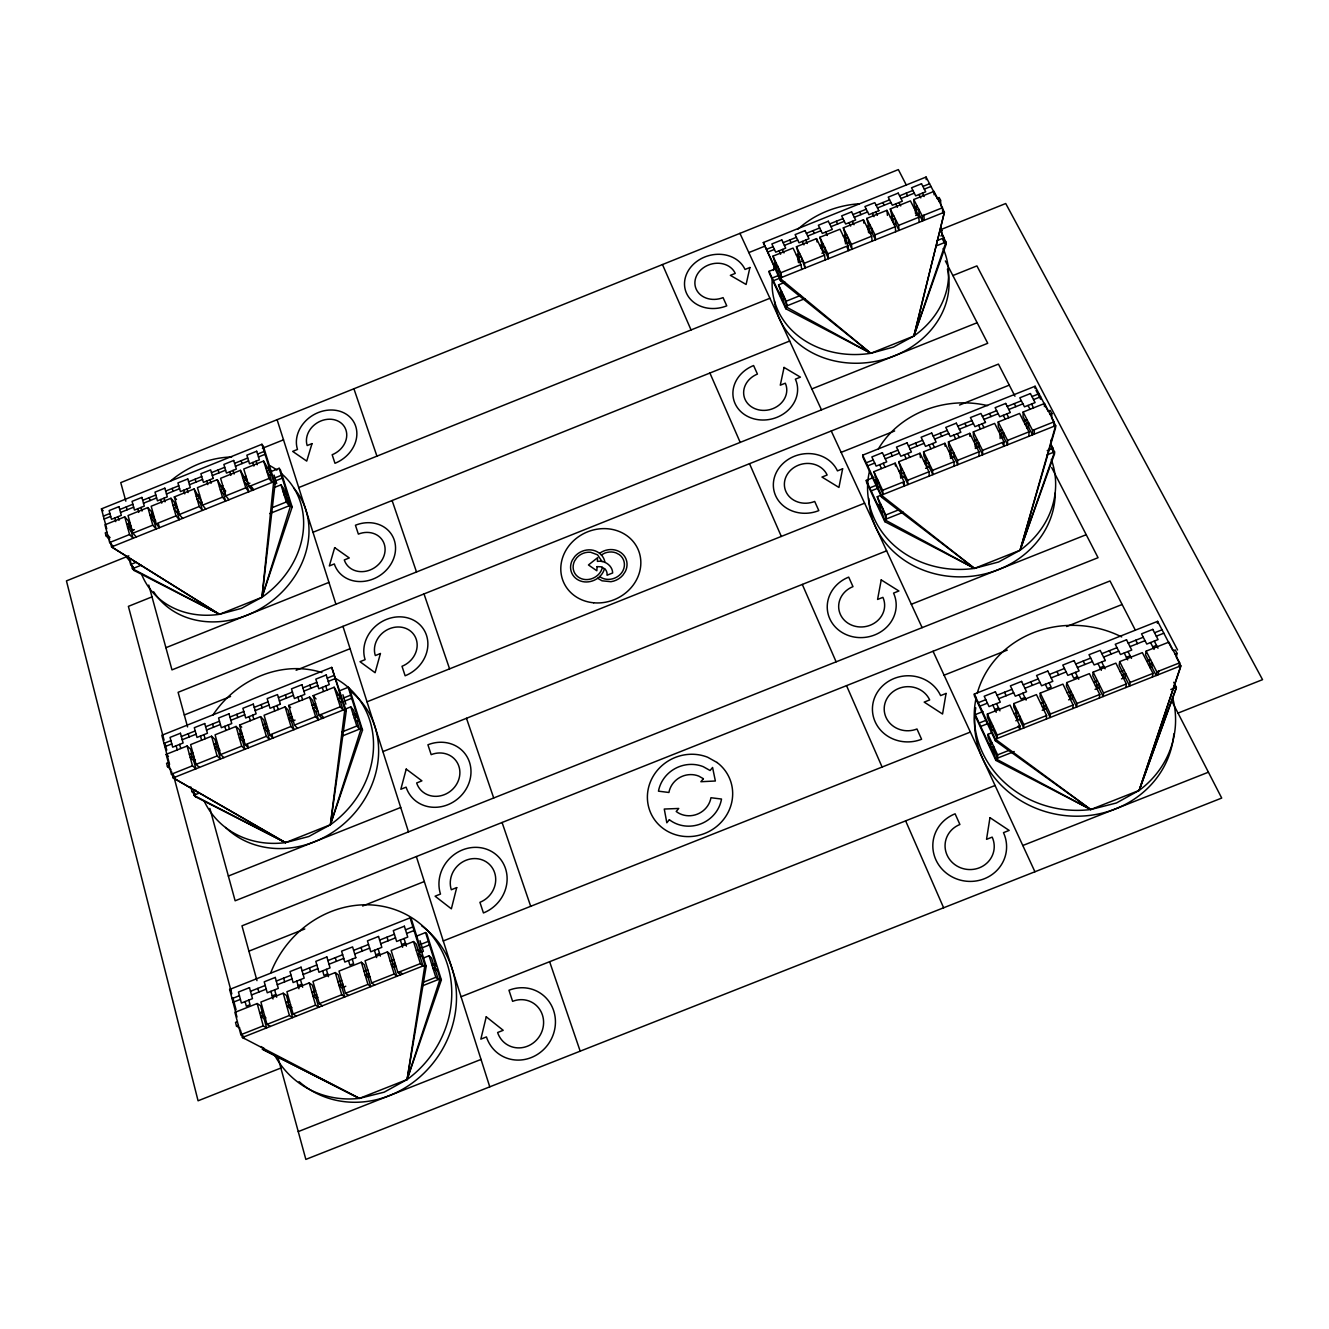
<?xml version="1.0" encoding="UTF-8"?>
<svg xmlns="http://www.w3.org/2000/svg" width="1329" height="1329" viewBox="0 0 1329 1329"><rect width="100%" height="100%" fill="white"/><g stroke="black" fill="none" stroke-linecap="round" stroke-linejoin="round"><path stroke-width="1.5" d="M1046.405 719.006L1046.571 715.55L1036.454 694.602L1013.794 703.589L1013.794 707.094L1017.084 714.022M1017.698 720.019L1016.054 713.042M1013.794 703.589L1023.779 724.571L1023.729 727.993L1019.576 719.271L1019.609 715.816L1015.821 717.311M1053.864 426.343L1054.03 421.841L1044.478 403.501L1023.131 412.04L1023.081 416.558L1025.423 421.11M990.736 724.471L987.48 717.51L987.381 714.072L1010.023 705.084L1019.991 726.083L1019.958 729.488L1018.296 725.999M1023.131 412.04L1032.567 430.397L1032.483 434.865L1028.563 427.224L1028.629 422.738L1025.058 424.167M1028.928 436.294L1028.995 431.825L1019.559 413.452L998.212 421.991L998.278 426.459L1001.867 433.42L1001.9 437.872L1003.677 437.158L1003.644 432.706L1000.089 434.134L1000.139 438.57M1034.261 434.151L1034.361 429.682M1035.058 388.533L1035.108 386.241L862.671 455.166L862.97 457.326L881.642 497.279L974.489 568.38L998.594 562.001L1020.091 550.239L1054.462 454.003L1054.545 451.877L1050.674 444.384L1050.84 440.082M1044.395 406.541L1044.478 403.501M1072.868 708.523L1073.151 705.018L1062.918 684.119L1040.242 693.107L1040.109 696.662L1043.464 703.573M1048.448 411.11L1050.226 410.395L1051.837 413.469L1051.671 418.004L1055.641 425.629L1055.542 427.872L1020.091 550.239L974.489 568.38L884.832 521.666L866.591 482.427L866.292 480.384L873.95 477.327M1052.801 452.574L1052.983 448.288L1050.641 443.786M1044.096 709.553L1044.245 706.048L1042.551 702.543M1040.242 693.107L1050.359 714.038L1050.192 717.51L1045.973 708.806L1046.139 705.3L1042.351 706.812M602.369 567.317C600.542 576.171 589.976 581.919 581.388 578.696A15.018 13.423 -24.7 0 1 574.61 560.954L576.72 557.815A15.018 13.423 -24.7 0 1 590.641 552.266L597.502 554.791L602.087 561.552M1099.365 698.041L1099.764 694.469L1089.381 673.637L1066.689 682.624L1066.439 686.213L1069.845 693.123M1070.509 699.087L1070.775 695.549L1069.064 692.044M1066.689 682.624L1076.955 703.506L1076.656 707.028L1072.403 698.34L1072.669 694.785L1068.881 696.296M141.738 574.577A87.963 74.042 -36.1 0 0 219.484 614.314L241.479 608.35L261.979 597.286L273.658 481.779L271.382 474.519L263.607 461.013L243.755 469.004L249.104 486.48L252.111 490.434L250.998 486.796M1125.862 687.542L1126.377 683.937L1115.862 663.138L1093.169 672.125L1092.803 675.763L1097.322 685.016L1096.94 688.621M1093.169 672.125L1103.552 692.974L1103.153 696.529L1098.817 687.874L1099.216 684.269L1095.428 685.781M134.046 568.081L130.641 564.509L128.68 557.25L127.069 557.898L130.475 561.486L132.435 568.729L134.129 570.49L219.484 614.314L261.979 597.286L275.103 483.773L263.391 446.328L261.913 444.285L101.436 508.874L106.752 528.792M204.35 801.453A93.362 82.082 -42.3 0 0 285.469 842.619L308.777 836.522L330.406 824.728L344.842 709.37L342.301 701.23L334.177 687.243L313.146 695.648L319.143 715.235L322.033 718.474M1152.376 677.026L1153.007 673.371L1142.359 652.639L1119.649 661.626L1119.168 665.314L1123.885 674.501L1123.387 678.139M192.838 792.034L195.38 796.686L285.469 842.619L330.406 824.728L346.238 710.998L331.718 667.391L161.822 735.286L169.58 764.374M1119.649 661.626L1130.182 682.425L1129.65 686.03L1125.264 677.391L1125.779 673.737L1121.992 675.248M260.966 1046.538L264.205 1048.448L262.394 1049.162L264.006 1050.109L359.411 1098.385L384.181 1092.172L407.089 1079.547L424.881 965.203L422.007 956.033L419.383 953.674L416.143 943.989L413.502 941.563L391.141 950.434L397.903 972.512L400.627 974.805M1178.906 666.527L1179.654 662.822L1168.872 642.123L1146.146 651.127L1145.548 654.865L1149.07 661.726M262.394 1049.162L359.411 1098.385L407.089 1079.547L426.177 966.366L411.392 919.136L410.08 917.89L229.618 989.457L236.977 1017.067M1157.31 623.251L1157.642 621.341L974.307 694.07L974.373 695.815L995.438 740.884L1090.744 809.527L1116.426 802.982L1139.169 790.406L1175.999 689.07L1176.364 687.326L1173.74 682.275M1146.146 651.127L1156.811 671.876L1156.164 675.531L1151.728 666.909L1152.359 663.204L1148.555 664.716M1158.057 674.783L1158.722 671.112M1173.341 650.712L1175.251 649.964L1177.062 653.419L1176.315 657.157L1180.8 665.779L1180.418 667.607L1139.169 790.406L1090.744 809.527L995.853 760.387L975.336 716.281L975.253 714.62L982.945 711.563M1174.52 688.057L1175.235 684.551M774.79 269.006L769.042 271.332L769.508 273.658L785.838 308.777L870.794 353.298L893.503 347.068L913.887 336.038L944.404 212.191L940.849 205.397L940.567 200.264L939.138 197.523L937.46 198.204M785.074 282.246L778.545 284.871L782.598 296.301L781.701 291.666L780.057 292.314L785.406 306.484L870.794 353.298L913.887 336.038L944.404 212.191L773.412 280.735M1047.069 454.85L1054.545 451.877L1020.091 550.239L1055.641 425.629L881.36 495.185L881.642 497.279M281.466 473.622A87.963 74.042 -36.1 0 1 261.979 597.286L290.769 505.136L284.821 491.298L283.193 491.946M336.27 678.886A93.362 82.082 -42.3 0 1 330.406 824.728L361.189 728.458L358.68 720.501L354.993 714.138L353.281 714.836M270.701 972.911A100.074 90.937 -54.5 0 1 418.685 922.592A100.074 90.937 -54.5 0 1 407.089 1079.547L440.132 978.808L437.307 969.838L434.816 967.595L433.686 963.99L431.859 964.704M261.979 597.286L292.164 507.03L280.552 470.233L279.156 468.29L269.588 472.127M1170.816 689.518L1176.364 687.326L1139.169 790.406L1180.8 665.779L995.404 739.206L995.438 740.884M330.406 824.728L362.518 730.02L349.56 688.937L348.215 687.309L340.506 690.399M937.111 245.566L945.966 242.011L946.098 244.42L913.887 336.038L945.966 242.011L942.494 235.299L940.832 227.724M407.089 1079.547L441.378 979.905L426.808 933.739L425.546 932.559L415.994 936.347M604.496 568.613C602.27 577.168 593.183 582.683 584.577 581.903A17.609 15.732 -24.7 0 1 572.334 560.107L574.826 556.436A17.609 15.732 -24.7 0 1 591.106 549.924C597.751 550.571 604.08 555.555 604.894 562.4M601.339 554.974L604.695 553.146A15.051 13.489 -23.6 0 1 615.991 552.864L619.231 554.575A15.051 13.489 -23.6 0 1 622.985 570.623C618.882 578.863 607.104 582.285 599.645 576.537M772.199 280.153A88.711 74.939 -11 0 0 870.794 353.298L780.455 280.668L763.311 242.542L926.08 177.039L937.56 199.051M262.394 448.305L283.509 439.816M748.825 252.593L764.175 246.413M103.363 516.117L109.908 513.492M119.743 509.539L132.85 504.256M142.685 500.302L155.809 495.019M165.643 491.065L178.767 485.783M188.618 481.829L201.726 476.546M211.477 472.626L224.734 467.293M234.585 463.339L247.726 458.04M257.577 454.086L264.155 451.428M766.484 249.354L773.129 246.679M783.097 242.675L796.403 237.326M806.371 233.306L819.677 227.957M829.661 223.936L842.968 218.587M852.952 214.567L866.242 209.218M876.143 205.247L889.583 199.832M899.583 195.812L912.907 190.446M922.907 186.425L929.569 183.751M104.144 519.041L110.706 516.416M120.54 512.446L133.664 507.18M143.499 503.209L156.623 497.943M166.474 493.973L179.598 488.69M189.449 484.736L202.573 479.453M212.324 475.533L225.598 470.184M235.466 466.23L248.606 460.93M258.474 456.96L265.052 454.319M767.763 252.095L774.425 249.42M784.392 245.416L797.699 240.051M807.683 236.047L821.006 230.681M830.99 226.661L844.314 221.312M854.298 217.292L867.604 211.942M877.505 207.955L890.962 202.54M900.962 198.519L914.302 193.154M924.303 189.133L930.981 186.442M129.245 524.34L128.249 520.686L124.743 516.865L104.941 524.822L109.659 542.531L113.231 546.269M152.287 515.071L151.273 511.416L147.868 507.562L128.049 515.536L132.883 533.195L136.355 536.966M175.345 505.801L174.298 502.163L170.992 498.259L151.174 506.233L156.091 523.859L159.48 527.679L158.45 524.008M182.621 518.376L179.332 514.522L174.298 496.93L194.134 488.956L201.975 502.428L200.33 503.093L197.107 499.189L200.43 497.843M225.714 491.149L223.637 488.524L220.332 489.853L223.455 493.79L225.099 493.125L217.275 479.653L197.44 487.627L202.573 505.17L205.779 509.057M244.586 477.958L240.433 470.333L220.581 478.324L225.83 495.833L228.937 499.754M775.538 264.471L772.98 256.148L793.064 248.074L800.938 264.654L801.769 269.521M798.895 255.068L796.42 246.729L816.521 238.639L824.495 255.185L825.243 260.085M822.269 245.666L819.86 237.293L839.978 229.203L848.052 245.699L848.716 250.649L847.022 247.211M845.659 236.263L843.317 227.857L863.435 219.767L871.641 236.23L872.189 241.213M868.601 232.691L868.219 229.352L871.575 228.007L872.14 233.007L870.462 233.688L866.79 218.421L886.925 210.314L895.231 226.744L895.696 231.761M891.759 219.883L895.131 218.537L895.596 223.588L893.919 224.252L890.28 208.969L910.415 200.878L918.837 217.258L919.203 222.325M915.914 208.022L914.169 204.633L913.771 199.516L933.922 191.409L942.444 207.756L942.726 212.873M106.901 532.165L105.257 532.846L106.038 535.803L109.609 539.557M126.753 524.191L130.059 522.862M149.911 514.888L153.217 513.559M173.069 505.568L176.392 504.239M196.26 496.249L199.566 494.92M219.451 486.912L222.757 485.583M242.659 477.593L245.965 476.247M265.866 468.257L267.528 467.592L270.468 471.612L261.913 444.285M763.311 242.542L775.471 268.574L774.525 263.723L776.202 263.042M796.337 254.952L799.693 253.606M819.827 245.5L823.183 244.154M843.334 236.047L846.689 234.701M866.84 226.594L870.213 225.249M890.364 217.142L893.736 215.78M913.903 207.673L917.276 206.327M106.038 535.803L107.699 535.138L110.074 537.647M130.857 525.819L127.551 527.148L131.039 530.952L133.05 538.295L129.561 534.524L124.743 516.865M154.048 516.499L150.725 517.828L154.131 521.666L156.174 528.992L152.785 525.188L147.868 507.562M177.222 507.18L173.916 508.509L177.222 512.379L179.315 519.705L176.009 515.851L170.992 498.259M246.862 479.188L243.556 480.517L246.579 484.504L248.805 491.763L245.782 487.809L240.433 470.333M268.441 470.499L266.78 471.18L269.721 475.184L271.996 482.444L269.056 478.457L263.607 461.013M781.17 280.801L775.837 266.498L777.515 265.833L781.668 277.595L780.754 272.761L772.98 256.148M821.156 248.274L824.528 246.928L825.259 251.862L828.582 258.74L827.851 253.822L819.86 237.293M938.889 200.945L940.567 200.264M131.039 530.952L134.345 529.623M154.131 521.666L155.775 521.001L152.386 517.164L151.556 514.223M177.222 512.379L178.867 511.715L174.73 504.904M246.579 484.504L249.885 483.175M269.721 475.184L271.382 474.519M776.767 271.349L778.445 270.684M801.852 261.265L798.496 262.61L797.649 257.726L801.005 256.381L805.125 268.176L804.294 263.292L796.42 246.729M821.92 253.208L825.259 251.862M845.344 243.788L848.699 242.443L848.052 237.459L844.679 238.821L845.128 242.127M915.698 215.497L919.053 214.152L918.688 209.068L915.316 210.414L915.581 213.803M109.659 542.531L129.561 534.524M132.883 533.195L152.785 525.188M156.091 523.859L176.009 515.851M179.332 514.522L199.25 506.515L202.473 510.386L200.33 503.093M202.573 505.17L222.508 497.162L225.631 501.083L223.455 493.79M225.83 495.833L245.782 487.809M249.104 486.48L269.056 478.457M780.754 272.761L800.938 264.654M804.294 263.292L824.495 255.185M827.851 253.822L848.052 245.699M848.699 242.443L852.055 249.304L851.424 244.353L871.641 236.23M872.14 233.007L875.545 239.868L875.014 234.868L895.231 226.744M895.596 223.588L899.052 230.415L898.603 225.382L918.837 217.258M919.053 214.152L922.559 220.963L922.21 215.896L942.444 207.756M274.937 477.892L281.366 475.3M772.149 278.027L778.644 275.419M275.834 480.716L282.263 478.141M274.488 487.427L280.967 484.836L283.775 488.69L285.453 494.006M128.813 555.838L66.45 580.889L198.071 1100.794L280.868 1068.034M298.726 487.577L769.923 298.261M942.195 229.053L1005.721 203.52L1262.55 679.651L1178.009 713.108M285.718 494.172L284.107 494.82L286.914 498.657L289.157 505.784L286.35 501.963L280.967 484.836M781.336 295.055L782.98 294.39L787.034 305.836L786.153 301.218L778.545 284.871M942.228 230.415L940.583 231.08L944.055 237.791L944.321 242.659L942.593 239.32M286.914 498.657L288.526 497.993M782.233 299.69L783.861 299.025M940.866 235.964L942.494 235.299M130.641 564.509L135.94 562.383M272.063 507.711L286.35 501.963M786.153 301.218L800.49 295.453M936.812 240.699L944.055 237.791M141.09 565.24L132.435 568.729L219.484 614.314L111.586 546.917L110.108 541.401M269.737 513.575L290.769 505.136L292.164 507.03M804.876 298.66L785.406 306.484L785.838 308.777M152.004 596.871L128.381 606.356L164.098 740.17M312.979 532.281L789.692 341.021M952.876 275.552L976.915 265.9L1177.56 649.964M165.909 647.705L328.961 582.384M811.82 388.932L977.147 322.714M184.299 714.969L230.565 696.479M296.118 670.265L350.092 648.685M841.141 452.358L894.633 430.978M959.555 405.029L1009.259 385.144M163.982 743.409L170.926 740.635M181.325 736.482L195.213 730.933M205.613 726.764L219.501 721.215M229.917 717.062L243.805 711.513M254.238 707.344L268.109 701.795M278.425 697.675L292.463 692.06M302.896 687.89L316.817 682.342M327.25 678.155L334.21 675.381M866.226 462.791L873.269 459.984M883.835 455.764L897.922 450.132M908.488 445.913L922.575 440.264M933.157 436.045L947.261 430.413M957.827 426.177L971.914 420.562M982.397 416.376L996.65 410.678M1007.232 406.441L1021.353 400.793M1031.952 396.574L1039.029 393.749M164.862 746.682L171.806 743.908M182.223 739.738L196.111 734.189M206.527 730.036L220.415 724.471M230.847 720.318L244.752 714.753M255.185 710.583L269.056 705.034M279.389 700.915L293.443 695.3M303.876 691.13L317.814 685.565M328.263 681.395L335.224 678.604M867.671 465.864L874.715 463.057M885.28 458.821L899.384 453.189M909.95 448.969L924.054 443.338M934.652 439.102L948.756 433.47M959.339 429.234L973.443 423.602M983.925 419.416L998.195 413.718M1008.794 409.482L1022.931 403.833M1033.53 399.597L1040.607 396.773M174.93 777.199L171.424 774.209L166.142 754.374L187.107 746.001L190.545 749.091L191.874 754.008M216.295 744.257L214.916 739.356L211.593 736.216L190.612 744.605L196.011 764.391L199.416 767.414M240.715 734.505L239.303 729.604L236.08 726.431L215.082 734.821L220.614 754.573L223.92 757.646M247.493 744.572L248.423 747.862L245.217 744.738L239.585 725.036L260.584 716.647L263.723 719.869L265.684 727.412L268.807 730.585L267.046 731.282L263.923 728.109L267.445 726.697M293.294 720.8L290.27 717.594L288.127 710.118L285.104 706.862L264.089 715.251L269.837 734.92L272.943 738.06L271.996 734.787M297.48 728.275L294.49 725.069L288.609 705.45L309.64 697.061L312.564 700.35L314.043 705.217M876.625 480.55L873.884 471.662L895.165 463.156L904.002 481.729L904.451 485.982L902.972 482.892M901.394 470.649L898.72 461.728L920.017 453.222L928.971 471.762L929.32 476.048M926.163 460.748L923.937 456.146L923.572 451.81L944.886 443.288L953.956 461.794L954.205 466.114M950.966 450.847L948.707 446.262L948.441 441.876L969.771 433.354L978.958 451.81L979.091 456.179M977.048 447.79L976.898 443.388L973.476 436.361L973.326 431.925L994.657 423.403L1003.976 441.826L1003.993 446.245L1002.448 443.172M168.334 762.613L166.574 763.311L167.454 766.634L170.992 769.641M189.349 754.224L192.855 752.812M213.869 744.423L217.375 743.027M238.406 734.621L241.928 733.226M262.976 724.82L266.481 723.408M287.529 715.002L291.051 713.607M312.116 705.184L315.621 703.789M336.702 695.366L338.463 694.668L341.287 697.974L339.526 698.672M862.671 455.166L876.293 484.337L875.728 480.101L877.505 479.387L878.054 483.623M898.836 470.865L902.391 469.453M923.738 460.914L927.293 459.502M948.657 450.963L952.212 449.551M973.576 441.012L977.147 439.583M998.528 431.045L1002.083 429.632M1023.48 421.077L1027.051 419.665M167.454 766.634L169.215 765.936M193.752 756.135L190.246 757.53L193.669 760.587L195.928 768.81L192.489 765.786L187.107 746.001M218.305 746.333L214.8 747.729L218.122 750.819L220.415 759.042L217.092 755.968L211.593 736.216M242.858 736.515L239.353 737.927L242.576 741.05L244.918 749.257L241.695 746.15L236.08 726.431M292.031 716.879L288.509 718.291L291.533 721.514L293.975 729.671L290.968 726.481L285.104 706.862M316.634 707.061L313.112 708.473L316.036 711.729L318.528 719.869L315.604 716.647L309.64 697.061M339.493 697.941L337.732 698.639L340.556 701.945L343.081 710.068L340.274 706.795L334.177 687.243M879.516 486.73L877.738 487.444L877.173 483.208L878.951 482.51L879.516 486.73L883.137 494.488L882.606 490.285L873.884 471.662M900.314 473.971L903.87 472.559L904.318 476.829L908.006 484.553L907.557 480.317L898.72 461.728M925.233 464.02L928.788 462.608L929.137 466.911L932.875 474.636L932.543 470.35L923.572 451.81M1050.043 414.183L1051.837 413.469M343.895 697.858L350.69 695.15M869.781 487.876L876.642 485.135L881.36 495.185L974.489 568.38L884.582 519.672L879.067 504.987L880.811 504.306M193.669 760.587L195.413 759.889M218.122 750.819L219.866 750.121L216.544 747.031L215.63 743.725M242.576 741.05L244.337 740.353L241.114 737.213L240.167 733.924M291.533 721.514L295.038 720.102M316.036 711.729L317.781 711.032L313.877 704.486M340.556 701.945L342.301 701.23M904.318 476.829L902.557 477.543L900.613 470.15M925.599 468.34L929.137 466.911M950.434 458.422L953.973 457.01L953.74 452.641L950.169 454.069L950.335 456.977M975.27 448.504L978.825 447.076L978.692 442.673L975.121 444.102L975.22 447.042M1028.563 427.224L1026.785 427.938L1026.852 423.453L1025.257 420.379M344.892 701.031L351.687 698.306M871.176 490.899L878.054 488.142M171.424 774.209L192.489 765.786M196.011 764.391L217.092 755.968M220.614 754.573L241.695 746.15M245.217 744.738L266.332 736.316L269.455 739.472L267.046 731.282M269.837 734.92L290.968 726.481M294.49 725.069L315.604 716.647M319.143 715.235L340.274 706.795M882.606 490.285L904.002 481.729M907.557 480.317L928.971 471.762M932.543 470.35L953.956 461.794M953.973 457.01L957.76 464.701L957.528 460.366L978.958 451.81M978.825 447.076L982.646 454.767L982.53 450.381L1003.976 441.826M1003.677 437.158L1007.565 444.816L1007.548 440.397L1028.995 431.825M1032.567 430.397L1054.03 421.841M345.656 708.922L350.79 706.878L353.481 710.051L355.474 716.397M880.645 506.814L877.273 496.714L882.456 494.637M367.02 701.812L864.614 503.176M356.006 717.344L354.295 718.042L356.969 721.182L359.478 729.139L356.803 726.033L350.79 706.878M880.496 508.043L882.24 507.362L886.31 518.991L885.795 514.987L877.273 496.714M356.969 721.182L358.68 720.501M881.044 512.08L882.772 511.383M190.761 786.884L192.074 791.752L195.812 790.257M341.686 732.063L356.803 726.033M885.795 514.987L899.068 509.688M1047.219 450.581L1052.983 448.288M199.151 793.114L193.718 795.274L285.469 842.619L173.185 777.897L171.424 771.285M342.533 735.901L361.189 728.458L362.518 730.02M903.305 512.213L884.582 519.672L884.832 521.666M382.902 751.599L886.626 550.821M228.355 876.044L400.71 807.467M911.329 604.28L1086.208 534.707M248.905 951.165L304.806 928.971M362.634 906.013L424.316 881.526M944.088 675.182L1007.266 650.097M1066.606 626.524L1122.125 604.496M232.06 998.611L239.419 995.687M250.483 991.301L265.219 985.453M276.282 981.068L291.034 975.22M302.098 970.834L316.85 964.97M327.931 960.585L342.666 954.737M353.63 950.385L368.532 944.487M379.629 940.085L394.397 934.221M405.495 929.818L412.887 926.894M978.31 702.659L985.802 699.685M997.032 695.233L1012 689.302M1023.247 684.834L1038.231 678.903M1049.478 674.434L1064.463 668.487M1075.709 664.035L1090.694 658.088M1101.841 653.669L1116.991 647.672M1128.255 643.203L1143.272 637.239M1154.536 632.77L1162.044 629.796M233.04 1002.299L240.416 999.375M251.48 994.989L266.232 989.125M277.296 984.739L292.064 978.892M303.145 974.506L317.913 968.642M328.994 964.256L343.746 958.392M354.71 954.039L369.645 948.125M380.725 943.723L395.527 937.859M406.624 933.456L414.033 930.533M979.938 706.131L987.43 703.157M998.66 698.705L1013.662 692.758M1024.908 688.289L1039.909 682.342M1051.156 677.89L1066.157 671.942M1077.42 667.474L1092.405 661.526M1103.568 657.107L1118.719 651.094M1129.999 646.625L1145.033 640.661M1156.313 636.192L1163.822 633.202M272.196 995.919L275.9 994.457M298.078 985.669L301.783 984.208M327.682 973.924L323.977 975.403L322.648 970.818M375.808 954.853L379.513 953.375M401.757 944.57L405.461 943.092M994.84 709.453L998.594 707.958M1024.875 697.542L1021.121 699.037L1019.044 694.702M1077.487 676.677L1073.732 678.172L1071.606 673.869M1100.063 667.739L1103.818 666.244M1126.394 657.29L1130.165 655.795M1152.758 646.841L1156.512 645.346M262.544 1013.047L260.517 1005.671L257.195 1003.528L234.901 1012.366L240.865 1034.726L244.287 1036.736M288.476 1002.764L286.433 995.404L283.21 993.212L260.899 1002.049L266.996 1024.377L270.302 1026.437M314.441 992.481L312.348 985.121L309.242 982.895L286.914 991.733L293.144 1014.01L296.35 1016.12M343.895 986.982L340.922 984.756L338.264 974.855L335.273 972.562L312.946 981.417L319.309 1003.644L322.399 1005.804M368.93 973.659L365.193 975.137L368.067 977.413L369.911 976.682L367.053 974.406L364.212 964.572L361.338 962.246L338.995 971.1L345.49 993.278L348.464 995.471M392.404 961.581L390.178 954.272L387.42 951.896L365.06 960.767L371.688 982.895L374.545 985.154M421.127 944.221L428.337 941.364M979.174 723.026L986.467 720.135M422.24 947.776L429.45 944.919M980.752 726.415L988.045 723.524M237.376 1021.652L235.515 1022.383L236.512 1026.138L239.951 1028.181M259.703 1012.798L263.441 1011.319M285.785 1002.465L289.506 1000.986M311.866 992.115L315.588 990.653M337.965 981.782L341.703 980.304M364.08 971.433L367.817 969.954M390.211 961.066L393.949 959.588M416.359 950.717L418.22 949.969L420.861 952.361L410.08 917.89M991.55 726.215L989.673 726.963L989.573 723.541L991.467 722.793M1014.16 713.806L1017.948 712.294M1040.657 703.307L1044.444 701.795M1067.17 692.791L1070.958 691.296M1093.684 682.275L1097.472 680.78M1120.231 671.76L1124.018 670.265M1146.777 661.244L1150.565 659.732M443.271 940.949L970.369 732.063M419.731 952.727L423.353 951.298L420.014 940.683M236.512 1026.138L238.373 1025.39M264.454 1015.057L260.733 1016.535L264.056 1018.629L266.581 1027.915L263.258 1025.855L257.195 1003.528M290.553 1004.707L286.815 1006.186L290.038 1008.329L292.629 1017.599L289.406 1015.489L283.21 993.212M316.667 994.374L312.93 995.853L316.036 998.029L318.678 1007.282L315.571 1005.123L309.242 982.895M342.782 984.025L339.045 985.503L342.035 987.729L344.743 996.949L341.752 994.756L335.273 972.562M395.078 963.292L391.341 964.771L394.098 967.097L396.906 976.283L394.165 974.007L387.42 951.896M419.383 953.674L417.505 954.405L420.147 956.78L423.004 965.95L420.379 963.608L413.502 941.563M991.982 742.845L990.138 743.576L995.82 758.809L1090.744 809.527L995.404 739.206L991.318 730.468L991.218 727.063L993.112 726.315L993.195 729.721L997.282 738.459L997.215 735.103L987.381 714.072M1175.152 654.184L1177.062 653.419M264.056 1018.629L265.916 1017.881L262.594 1015.788L261.564 1012.05M290.038 1008.329L291.898 1007.598L288.692 1005.455L287.645 1001.717M316.036 998.029L317.88 997.298L314.79 995.105L313.727 991.384M342.035 987.729L345.756 986.251M394.098 967.097L395.959 966.366L393.218 964.04L392.072 960.335M420.147 956.78L422.007 956.033M991.318 730.468L993.195 729.721M1015.805 720.767L1019.576 719.271M1042.202 710.301L1045.973 708.806M1068.616 699.835L1072.403 698.34M1095.046 689.369L1098.817 687.874M1121.493 678.886L1125.264 677.391M1151.728 666.909L1149.834 667.656L1150.465 663.968L1148.671 660.496M423.602 957.927L429.051 955.767L431.56 958.059L433.802 965.186M991.284 744.39L988.111 737.578L988.012 734.306L991.683 732.844M240.865 1034.726L263.258 1025.855M266.996 1024.377L289.406 1015.489M293.144 1014.01L315.571 1005.123M319.309 1003.644L341.752 994.756M345.49 993.278L367.95 984.39L370.808 986.616L368.067 977.413M371.688 982.895L394.165 974.007M397.903 972.512L420.379 963.608M997.215 735.103L1019.991 726.083M1023.779 724.571L1046.571 715.55M1050.359 714.038L1073.151 705.018M1076.955 703.506L1099.764 694.469M1103.552 692.974L1126.377 683.937M1130.182 682.425L1153.007 673.371M1156.811 671.876L1179.654 662.822M434.816 967.595L432.988 968.309L435.497 970.569L438.321 979.523L435.829 977.313L429.051 955.767M991.75 747.014L993.594 746.283L993.677 749.523L997.664 758.078L997.597 754.872L988.012 734.306M435.497 970.569L437.307 969.838M991.833 750.237L993.677 749.523M423.054 982.364L435.829 977.313M997.597 754.872L1008.678 750.486M421.974 986.002L440.132 978.808L441.378 979.905M1014.21 751.516L995.82 758.809L995.853 760.387M461.047 996.75L995.056 785.489M298.244 1131.61L481.032 1059.429M1022.798 845.51L1208.426 772.199M285.469 842.619L173.185 777.897L344.842 709.37L346.238 710.998M244.137 1038.481L242.426 1037.484L240.449 1030.041M219.484 614.314L111.586 546.917L273.658 481.779L275.103 483.773M229.618 989.457L231.329 990.554M870.794 353.298L779.99 278.276L780.455 280.668M399.78 971.781L402.504 974.074M192.074 791.752L195.413 794.592M166.142 754.374L168.484 756.417M194.283 758.859L191.991 756.832L191.094 753.51M426.177 966.366L424.881 965.203L242.426 1037.484L359.411 1098.385A100.074 90.937 -54.5 0 1 274.372 1054.711M433.686 963.99L436.178 966.249L425.546 932.559M597.718 578.298L602.037 580.806L610.925 581.703A17.692 15.848 -23.6 0 0 622.869 575.191L625.344 571.487A17.692 15.848 -23.6 0 0 620.975 552.648L620.959 552.631A17.692 15.848 -23.6 0 0 599.828 553.146M239.585 725.036L241.728 727.162M101.436 508.874L103.213 510.785M288.609 705.45L290.619 707.626M132.684 530.288L129.212 526.483L128.398 523.526M320.904 714.537L323.794 717.776M313.146 695.648L316.053 698.954M354.993 714.138L357.684 717.295L348.215 687.309M174.298 496.93L176.491 499.538M250.766 485.799L253.773 489.77M248.241 483.839L244.32 476.928M284.821 491.298L287.629 495.136L279.156 468.29M1035.108 386.241L1048.182 411.309M1157.642 621.341L1172.726 650.296M1035.989 390.327L1040.657 399.265M922.359 193.154L924.12 196.542M1031.553 404.016L1033.513 407.804M1154.303 641.076L1157.991 648.203M943.274 238.971L946.098 244.42M1051.604 448.488L1054.462 454.003M1174.122 685.448L1175.999 689.07M919.02 194.499L920.781 197.888M1028.015 405.428L1029.975 409.216M1150.549 642.572L1154.087 649.416M906.328 185.08L898.354 169.597L120.756 482.626L125.84 501.183M913.771 199.516L922.21 215.896M945.351 260.916L987.729 343.297L171.973 669.882L148.765 585.042M1014.974 396.225L998.444 364.096L178.103 692.309L187.572 726.913M1051.671 467.559L1098.053 557.698L235.133 900.796L209.866 808.431M1135.282 630.046L1110.014 580.956L241.978 925.831L256.962 980.636M1172.411 702.227L1221.716 798.064L305.853 1159.403L278.01 1057.568M915.598 206.992L917.375 214.833M906.245 193.137L907.624 195.845M1014.293 403.617L1015.854 406.657M1135.763 640.213L1137.508 643.635M899.002 202.556L900.73 205.945M1006.801 413.917L1008.728 417.705M1127.972 651.509L1131.477 658.37M895.663 203.902L897.391 207.291M1003.262 415.329L1005.189 419.117M1124.218 653.004L1127.706 659.865M890.28 208.969L898.603 225.382M998.212 421.991L1007.548 440.397M882.855 202.54L884.234 205.247M989.524 413.518L991.052 416.558M1109.416 650.662L1111.144 654.101M875.661 211.975L877.356 215.348M982.065 423.818L983.958 427.606M1101.675 661.975L1105.113 668.819M872.322 213.304L874.017 216.693M978.526 425.23L980.42 429.018M1097.92 663.47L1101.342 670.314M866.79 218.421L875.014 234.868M973.326 431.925L982.53 450.381M859.614 211.892L860.959 214.617M964.887 423.37L966.399 426.41M1083.218 661.061L1084.929 664.5M852.304 221.345L853.999 224.734M957.312 433.669L959.206 437.49M1075.36 672.374L1078.766 679.269M848.982 222.674L850.66 226.08M953.79 435.081L955.667 438.902M843.317 227.857L851.424 244.353M948.441 441.876L957.528 460.366M845.011 235.383L847.022 243.107M950.434 450.265L952.195 457.708M836.306 221.262L837.652 223.986M940.201 433.237L941.696 436.277M1056.97 671.461L1058.665 674.916M932.593 443.554L934.453 447.375M1049.079 682.807L1051.173 687.11L1047.418 688.605L1045.325 684.285M825.641 232.06L827.302 235.482M929.071 444.966L930.931 448.787M821.505 244.835L823.598 252.527M925.516 460.216L927.376 467.625M813.032 230.631L814.345 233.356M915.531 443.089L917.01 446.145M1030.739 681.86L1032.4 685.315M805.656 240.1L807.301 243.523M907.89 453.422L909.734 457.259M1022.798 693.223L1026.121 700.134M802.334 241.446L803.962 244.868M904.368 454.834L906.195 458.671M798.015 254.271L800.174 261.946M789.742 240.001L791.054 242.725M890.879 452.94L892.324 456.013M1004.525 692.259L1006.169 695.731M782.349 249.47L783.977 252.909M883.204 463.289L885.014 467.127M996.551 703.622L999.956 710.849M779.027 250.816L780.638 254.238M879.665 464.701L881.476 468.539M992.796 705.118L996.202 712.344M774.525 263.723L775.837 266.498M875.728 480.101L877.173 483.208M989.573 723.541L991.218 727.063M974.307 694.07L989.673 726.963M769.042 271.332L780.954 296.948L780.057 292.314M866.292 480.384L879.615 509.024L879.067 504.987M975.253 714.62L990.238 746.815L990.138 743.576M739.937 233.356L821.488 409.847M831.256 430.995L922.127 627.637M933.041 651.276L1034.926 871.758M662.49 264.554L691.063 329.941M709.902 373.034L740.203 442.391M749.523 463.688L781.319 536.434M802.301 584.444L836.124 661.825M846.54 685.648L882.107 767.049M905.63 820.857L943.623 907.773M353.913 388.766L376.938 456.146M392.105 500.535L416.509 571.985M424.001 593.93L449.584 668.852M466.479 718.291L493.707 797.981M502.08 822.501L530.703 906.312M549.625 961.698L580.192 1051.173M277.096 419.698L335.921 604.246M342.965 626.341L408.485 831.871M416.359 856.557L489.77 1086.84M274.056 475.084L276.714 483.54M342.915 694.735L345.872 704.171M331.718 667.391L341.287 697.974M256.082 461.146L257.195 464.768M325.771 685.997L327.017 690.033M404.049 938.54L406.408 946.132M252.792 462.475L253.905 466.08M322.282 687.392L323.528 691.429M400.345 940.018L402.587 947.295M241.147 460.698L242.028 463.572M309.856 685.116L310.853 688.356M387.021 937.161L388.134 940.799M233.04 470.416L234.137 474.038M301.384 695.731L302.613 699.785M378.134 948.823L380.343 956.116M229.751 471.745L230.847 475.35M297.895 697.127L299.125 701.18M374.429 950.285L376.639 957.594M218.106 469.968L218.969 472.858M285.453 694.868L286.416 698.107M361.089 947.444L362.186 951.082M217.275 479.653L222.508 497.162M361.338 962.246L367.95 984.39M210.032 479.703L211.095 483.307M277.013 705.5L278.21 709.536M352.235 959.123L353.597 963.658L349.892 965.12L348.547 960.585M206.743 481.032L207.806 484.62M273.525 706.895L274.721 710.915M195.18 479.188L196.027 482.078M261.182 704.569L262.129 707.809M335.307 957.661L336.37 961.316M194.134 488.956L199.25 506.515M260.584 716.647L266.332 736.316M187.007 488.939L188.07 492.561M252.643 715.218L253.822 719.271M326.353 969.356L328.479 976.682M183.718 490.251L184.781 493.89M249.154 716.597L250.334 720.667M172.205 488.424L173.036 491.331M236.861 714.288L237.791 717.544M309.474 967.911L310.521 971.565M164.015 498.192L165.045 501.83M228.289 724.936L229.435 729.006M300.487 979.606L302.647 987.264M160.726 499.505L161.756 503.143M224.817 726.332L225.963 730.402M296.782 981.068L298.942 988.726M149.247 497.661L150.061 500.568M212.557 723.989L213.471 727.262M283.658 978.144L284.688 981.815M141.024 507.429L142.037 511.084M203.952 734.655L205.081 738.741M274.621 989.856L276.665 997.215M137.734 508.758L138.748 512.396M200.48 736.05L201.593 740.137M270.933 991.334L273.043 998.993M126.305 506.897L127.102 509.821M188.269 733.708L189.167 736.964M257.843 988.377L258.856 992.065M133.066 566.569L134.129 570.49M194.3 792.715L195.38 796.686M118.048 516.682L119.029 520.32M179.631 744.373L180.727 748.476M248.789 1000.106L250.035 1004.724L246.33 1006.186L245.084 1001.568M114.759 517.994L115.739 521.649M176.142 745.768L177.255 749.855M165.161 744.174L166.773 750.154M173.169 774.126L231.827 993.826M232.891 997.83L236.08 1009.807M816.521 238.639L817.036 241.944M863.435 219.767L863.833 223.122M895.165 463.156L895.497 466.014M900.464 475.4L900.78 478.241M886.925 210.314L887.423 215.398M920.017 453.222L920.399 457.558M923.888 215.215L924.236 220.298M944.886 443.288L945.069 446.212M926.08 177.039L926.247 179.631M933.922 191.409L934.137 194.848M969.771 433.354L969.888 436.311M293.726 488.009A87.299 73.66 -36.1 0 1 270.186 602.303A87.299 73.66 -36.1 0 1 153.649 591.77M947.411 269.123A88.046 74.54 -11 0 1 874.632 361.554A88.046 74.54 -11 0 1 774.392 300.869M421.609 925.765A99.226 90.306 -54.7 0 1 433.553 1062.486A99.226 90.306 -54.7 0 1 299.091 1081.656M212.74 715.318A93.362 82.082 -42.3 0 1 321.917 672.574M351.155 691.744A92.615 81.584 -42.4 0 1 352.135 815.823A92.615 81.584 -42.4 0 1 225.565 827.435M1172.46 697.061A100.821 92.365 7.6 0 1 1139.169 790.406M1090.744 809.527A100.821 92.365 7.6 0 1 976.25 697.326M977.214 693.456A100.821 92.365 7.6 0 1 1121.693 636.94M1173.856 733.857A99.957 91.701 7.9 0 1 1062.519 815.275A99.957 91.701 7.9 0 1 975.785 707.809M943.158 248.54A88.711 74.939 -11 0 1 913.887 336.038M773.495 270.402A88.711 74.939 -11 0 1 774.425 266.548M797.998 229.136A88.711 74.939 -11 0 1 859.182 203.786M1051.289 459.385A94.126 83.195 -5 0 1 1020.091 550.239M974.489 568.38A94.126 83.195 -5 0 1 869.531 470.948M878.486 448.77A94.126 83.195 -5 0 1 987.58 405.611M1055.276 492.909A93.362 82.68 -4.9 0 1 963.143 576.836A93.362 82.68 -4.9 0 1 868.734 498.375M170.893 480.749A87.963 74.042 -36.1 0 1 231.744 456.977M270.252 465.881A87.963 74.042 -36.1 0 1 276.914 470.051M597.086 566.636L596.837 570.772L588.448 564.958L597.585 557.715L597.385 561.386C604.479 560.124 612.486 565.473 612.669 572.965L607.037 575.224A9.27 8.323 -24.4 0 0 605.094 569.094L601.289 566.802L597.086 566.636M989.972 817.667L986.533 839.347L992.182 837.12A24.62 23.39 8.9 0 1 979.456 867.771A24.62 23.39 8.9 0 1 947.079 855.112A24.62 23.39 8.9 0 1 959.903 824.495L955.102 813.813A36.93 35.086 8.9 0 0 935.865 859.763A36.93 35.086 8.9 0 0 984.49 878.685A36.93 35.086 8.9 0 0 1003.478 832.652L1009.143 830.409L989.972 817.667M946.065 693.439L942.56 714.022L924.203 702.111L929.669 699.934A23.673 22.045 -3.5 0 0 898.686 688.472A23.673 22.045 -3.5 0 0 886.028 717.411A23.673 22.045 -3.5 0 0 916.977 728.99L921.595 739.256A35.518 33.059 -3.5 0 1 875.196 721.896A35.518 33.059 -3.5 0 1 894.101 678.488A35.518 33.059 -3.5 0 1 940.6 695.599L946.065 693.439M881.227 579.909L877.572 599.462L882.905 597.352A23.025 20.998 -8.8 0 1 870.395 625.162A23.025 20.998 -8.8 0 1 840.377 614.43A23.025 20.998 -8.8 0 1 852.985 586.637L848.699 577.118A34.537 31.514 -8.8 0 0 829.811 618.816A34.537 31.514 -8.8 0 0 874.864 634.88A34.537 31.514 -8.8 0 0 893.553 593.099L898.886 590.99L881.227 579.909M842.619 468.805L838.931 487.444L821.986 477.061L827.136 475.001A22.294 19.769 -12.6 0 0 798.347 465.233A22.294 19.769 -12.6 0 0 785.937 491.597A22.294 19.769 -12.6 0 0 814.694 501.448L818.814 510.602A33.441 29.67 -12.6 0 1 775.687 495.85A33.441 29.67 -12.6 0 1 794.244 456.312A33.441 29.67 -12.6 0 1 837.453 470.881L842.619 468.805M784.06 367.435L780.273 385.211L785.306 383.201A21.746 18.872 -14.5 0 1 773.029 408.584A21.746 18.872 -14.5 0 1 745.087 399.431A21.746 18.872 -14.5 0 1 757.43 374.08L753.593 365.541A32.627 28.308 -14.5 0 0 735.087 403.601A32.627 28.308 -14.5 0 0 777.033 417.289A32.627 28.308 -14.5 0 0 795.373 379.164L800.407 377.137L784.06 367.435M749.921 267.494L746.101 284.472L730.369 275.352L735.253 273.392A21.098 17.809 -16.2 0 0 708.374 265.052A21.098 17.809 -16.2 0 0 696.213 289.19A21.098 17.809 -16.2 0 0 723.059 297.613L726.764 305.836A31.647 26.713 -16.2 0 1 686.512 293.244A31.647 26.713 -16.2 0 1 704.686 257.029A31.647 26.713 -16.2 0 1 745.021 269.455L749.921 267.494M486.248 1016.801L480.849 1039.128L486.447 1036.919A36.83 34.687 -56.4 0 0 531.035 1057.651A36.83 34.687 -56.4 0 0 553.678 1010.738A36.83 34.687 -56.4 0 0 508.957 990.255L512.612 1001.335A24.553 23.125 -56.4 0 1 542.415 1014.974A24.553 23.125 -56.4 0 1 527.364 1046.255A24.553 23.125 -56.4 0 1 497.627 1032.517L503.209 1030.307L486.248 1016.801M456.711 887.606L451.362 908.837L435.081 896.195L440.497 894.052A35.368 32.743 -44.7 0 1 462.791 849.796A35.368 32.743 -44.7 0 1 505.518 868.601A35.368 32.743 -44.7 0 1 483.44 912.94L479.919 902.308A23.59 21.829 -44.7 0 0 494.637 872.721A23.59 21.829 -44.7 0 0 466.114 860.228A23.59 21.829 -44.7 0 0 451.312 889.765L456.711 887.606M406.225 769.092L400.843 789.26L406.109 787.15A34.388 31.232 -39.3 0 0 447.591 804.826A34.388 31.232 -39.3 0 0 469.502 762.231A34.388 31.232 -39.3 0 0 427.921 744.788L431.177 754.656A22.925 20.815 -39.2 0 1 458.887 766.285A22.925 20.815 -39.2 0 1 444.318 794.676A22.925 20.815 -39.2 0 1 416.658 782.964L421.924 780.854L406.225 769.092M380.426 653.519L375.094 672.723L359.993 661.692L365.11 659.649A33.275 29.421 -35.1 0 1 386.673 619.331A33.275 29.421 -35.1 0 1 426.526 635.395A33.275 29.421 -35.1 0 1 405.129 675.78L402.006 666.278A22.178 19.619 -35.1 0 0 416.259 639.332A22.178 19.619 -35.1 0 0 389.663 628.65A22.178 19.619 -35.1 0 0 375.326 655.562L380.426 653.519M334.675 547.631L329.343 565.938L334.327 563.945A32.461 28.092 -32.9 0 0 373.067 579.062A32.461 28.092 -32.9 0 0 394.281 540.172A32.461 28.092 -32.9 0 0 355.441 525.237L358.365 534.108A21.629 18.722 -32.9 0 1 384.247 544.043A21.629 18.722 -32.9 0 1 370.143 569.975A21.629 18.722 -32.9 0 1 344.294 559.941L349.278 557.947L334.675 547.631M312.016 443.604L306.733 461.097L292.662 451.395L297.497 449.435A31.497 26.514 -31 0 1 318.379 412.505A31.497 26.514 -31 0 1 355.707 426.293A31.497 26.514 -31 0 1 334.974 463.289L332.167 454.734A20.998 17.676 -31 0 0 345.972 430.064A20.998 17.676 -31 0 0 321.053 420.894A20.998 17.676 -31 0 0 307.182 445.547L312.016 443.604M703.373 778.694L700.881 781.718L715.367 781.003L712.577 767.481L710.085 770.504L703.207 766.65A32.295 30.567 -25.2 0 0 658.47 791.17L668.919 792.483A21.53 20.384 -25.2 0 1 698.772 776.103L703.373 778.694M669.367 819.727L666.826 822.767L664.267 809.045L678.737 808.464L676.212 811.504A21.53 20.384 -25.2 0 0 697.293 814.179A21.53 20.384 -25.2 0 0 710.949 797.732L721.514 799.045A32.295 30.567 -25.2 0 1 701.031 823.781A32.295 30.567 -25.2 0 1 669.367 819.727M118.962 506.631L109.144 510.585L111.486 519.307L121.321 515.353L118.962 506.631M141.887 497.411L132.053 501.365L134.462 510.07L144.296 506.116L141.887 497.411M164.829 488.175L154.995 492.145L157.437 500.834L167.288 496.863L164.829 488.175M187.771 478.955L177.936 482.909L180.445 491.58L190.296 487.61L187.771 478.955M233.705 460.465L223.87 464.436L226.462 473.058L236.329 469.104L233.705 460.465M256.696 451.229L246.845 455.182L249.503 463.804L259.371 459.834L256.696 451.229M781.817 239.951L771.85 243.955L775.704 252.145L785.688 248.141L781.817 239.951M805.075 230.598L795.107 234.602L798.995 242.775L808.996 238.755L805.075 230.598M828.332 221.229L818.365 225.249L822.319 233.406L832.319 229.385L828.332 221.229M851.607 211.876L841.639 215.879L845.643 224.02L855.643 219.999L851.607 211.876M898.205 193.12L888.221 197.141L892.324 205.247L902.341 201.211L898.205 193.12M921.512 183.751L911.528 187.771L915.681 195.845L925.698 191.808L921.512 183.751M213.188 478.423L203.42 482.361L200.878 473.705L210.646 469.868L213.188 478.423M878.868 210.68L868.967 214.667L864.913 206.543L874.831 202.656L878.868 210.68M180.445 733.243L170.046 737.396L172.67 747.164L183.103 742.994L180.445 733.243M204.716 723.541L194.316 727.694L196.991 737.445L207.424 733.276L204.716 723.541M229.003 713.839L218.587 717.992L221.328 727.711L231.761 723.557L229.003 713.839M253.291 704.121L242.875 708.291L245.682 717.992L256.115 713.823L253.291 704.121M301.932 684.684L291.5 688.854L294.407 698.522L304.856 694.353L301.932 684.684M326.253 674.966L315.82 679.136L318.794 688.771L329.26 684.601L326.253 674.966M882.39 452.707L871.841 456.927L876.143 466.114L886.725 461.877L882.39 452.707M907.026 442.873L896.46 447.092L900.829 456.246L911.412 452.01L907.026 442.873M931.679 433.021L921.113 437.241L925.532 446.378L936.131 442.142L931.679 433.021M956.332 423.17L945.766 427.39L950.252 436.493L960.85 432.274L956.332 423.17M1005.704 403.435L995.122 407.671L999.724 416.741L1010.322 412.505L1005.704 403.435M1030.407 393.567L1019.808 397.803L1024.476 406.84L1035.092 402.604L1030.407 393.567M280.369 704.154L270.02 708.291L267.162 698.605L277.512 694.585L280.369 704.154M985.47 422.456L974.971 426.659L970.419 417.555L980.935 413.469L985.47 422.456M249.487 987.646L238.439 992.032L241.396 1003.03L252.477 998.644L249.487 987.646M275.269 977.43L264.222 981.815L267.245 992.796L278.309 988.394L275.269 977.43M301.068 967.196L290.004 971.582L293.094 982.546L304.175 978.144L301.068 967.196M326.868 956.963L315.804 961.349L318.96 972.28L330.041 967.894L326.868 956.963M378.532 936.48L367.452 940.866L370.741 951.763L381.838 947.361L378.532 936.48M404.381 926.213L393.301 930.616L396.64 941.48L407.754 937.078L404.381 926.213M995.404 691.811L984.191 696.246L989.042 706.596L1000.288 702.144L995.404 691.811M1021.602 681.412L1010.372 685.864L1015.306 696.197L1026.553 691.728L1021.602 681.412M1047.8 671.029L1036.57 675.481L1041.571 685.781L1052.834 681.312L1047.8 671.029M1074.031 660.629L1062.785 665.081L1067.851 675.365L1079.115 670.896L1074.031 660.629M1126.51 639.797L1115.264 644.266L1120.463 654.499L1131.743 650.031L1126.51 639.797M1152.775 629.381L1141.528 633.85L1146.777 644.067L1158.074 639.581L1152.775 629.381M355.807 957.711L344.826 962.063L341.603 951.149L352.6 946.912L355.807 957.711M1105.296 660.546L1094.132 664.965L1088.999 654.715L1100.196 650.396L1105.296 660.546M717.029 762.481L707.626 757.231A43.06 40.75 -25.2 0 0 647.389 797.649A43.06 40.75 -25.2 0 0 708.507 831.755A43.06 40.75 -25.2 0 0 717.029 762.481M593.681 602.785A40.701 36.431 -24 0 0 638.485 550.389A40.701 36.431 -24 0 0 570.274 544.176A40.701 36.431 -24 0 0 593.681 602.785"/></g></svg>
